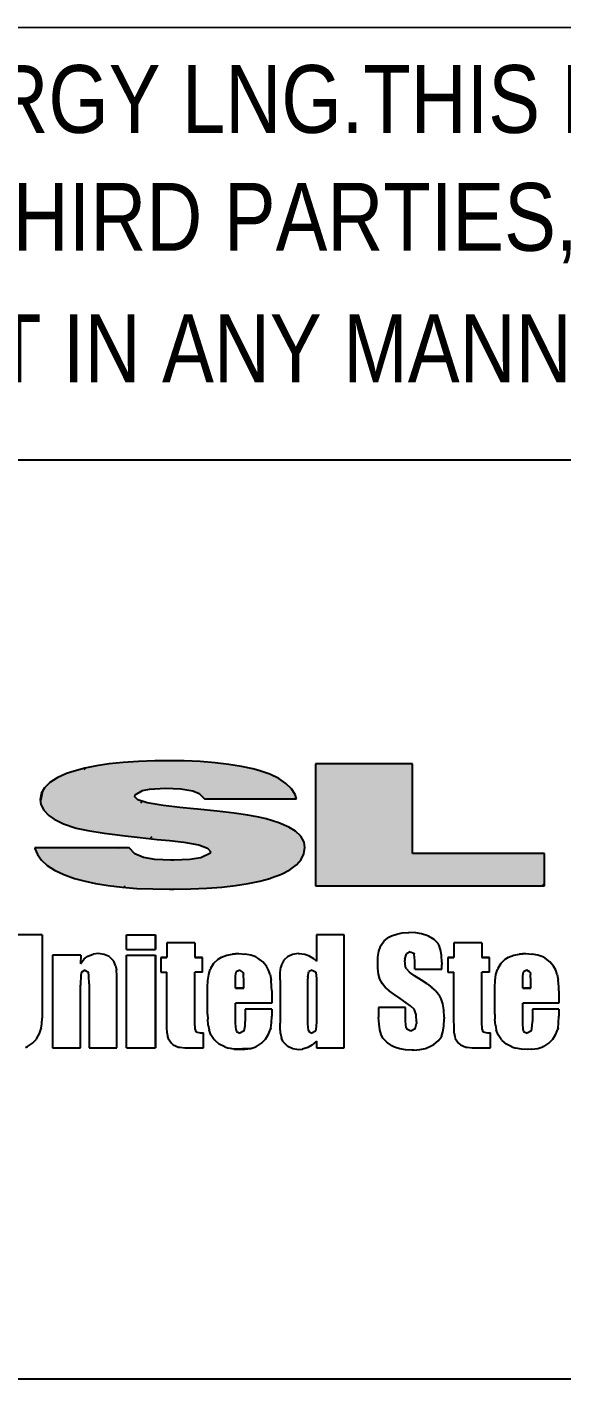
# Model space of a CAD drawing. Header units: millimetres. Extents: x -258 to 337, y -124 to 296.
# Drawn here: x 278.32 to 285.5, y -38.13 to -19.99 of the extents above; entities that cross this region are included whole.
import ezdxf

# ---------------------------------------------------------------- set-up
doc = ezdxf.new("R2010")
doc.units = ezdxf.units.MM
doc.styles.add('Arial Narrow', font='ARIALN.TTF', dxfattribs={"height": 0.2})

# ---------------------------------------------------------------- blocks, each defined once
blk = doc.blocks.new('Unknown-234524341-28315')
at = {"linetype": 'Continuous'}
for points in [[(280.434, -29.84), (280.204, -29.836), (278.556, -30.199)], [(280.204, -29.836), (280.038, -29.838), (278.556, -30.199)], [(280.038, -29.838), (279.819, -29.846), (278.556, -30.199)], [(280.648, -29.848), (280.434, -29.84), (278.556, -30.199)], [(279.819, -29.846), (279.615, -29.859), (278.556, -30.199)], [(280.848, -29.864), (280.648, -29.848), (278.556, -30.199)], [(279.615, -29.859), (279.427, -29.879), (278.556, -30.199)], [(281.031, -29.885), (280.848, -29.864), (278.556, -30.199)], [(279.427, -29.879), (279.255, -29.905), (278.556, -30.199)], [(281.2, -29.912), (281.031, -29.885), (278.556, -30.199)], [(279.255, -29.905), (279.097, -29.937), (278.556, -30.199)], [(281.352, -29.946), (281.2, -29.912), (278.556, -30.199)], [(283.498, -29.878), (282.195, -29.878), (283.498, -31.081)], [(282.195, -29.878), (282.195, -31.515), (283.498, -31.081)], [(279.097, -29.937), (278.954, -29.975), (278.556, -30.199)], [(281.436, -29.968), (281.352, -29.946), (278.556, -30.199)], [(281.58, -30.019), (281.436, -29.968), (278.556, -30.199)], [(278.954, -29.975), (278.853, -30.009), (278.556, -30.199)], [(278.853, -30.009), (278.726, -30.066), (278.556, -30.199)], [(281.702, -30.076), (281.58, -30.019), (278.556, -30.199)], [(278.726, -30.066), (278.627, -30.129), (278.556, -30.199)], [(281.799, -30.14), (281.702, -30.076), (278.556, -30.199)], [(278.513, -30.275), (278.499, -30.357), (278.556, -30.199)], [(278.499, -30.357), (278.509, -30.424), (278.556, -30.199)], [(278.509, -30.424), (278.548, -30.501), (278.556, -30.199)], [(278.548, -30.501), (278.617, -30.573), (278.556, -30.199)], [(281.873, -30.212), (281.799, -30.14), (278.556, -30.199)], [(278.617, -30.573), (278.688, -30.621), (278.556, -30.199)], [(278.688, -30.621), (278.812, -30.682), (278.556, -30.199)], [(278.812, -30.682), (278.968, -30.735), (278.556, -30.199)], [(278.968, -30.735), (278.984, -30.74), (278.556, -30.199)], [(278.984, -30.74), (279.139, -30.772), (278.556, -30.199)], [(279.139, -30.772), (279.356, -30.807), (278.556, -30.199)], [(279.356, -30.807), (279.466, -30.821), (278.556, -30.199)], [(279.466, -30.821), (279.641, -30.844), (278.556, -30.199)], [(279.641, -30.844), (279.842, -30.868), (278.556, -30.199)], [(279.842, -30.868), (280.069, -30.892), (278.556, -30.199)], [(280.069, -30.892), (280.237, -30.909), (278.556, -30.199)], [(280.237, -30.909), (280.427, -30.931), (278.556, -30.199)], [(280.427, -30.931), (280.627, -30.967), (278.556, -30.199)], [(280.627, -30.967), (280.745, -31.008), (278.556, -30.199)], [(280.745, -31.008), (281.738, -31.358), (278.556, -30.199)], [(281.738, -31.358), (281.851, -31.3), (278.556, -30.199)], [(281.851, -31.3), (281.939, -31.235), (278.556, -30.199)], [(281.939, -31.235), (282.002, -31.162), (278.556, -30.199)], [(282.002, -31.162), (282.04, -31.084), (278.556, -30.199)], [(282.04, -31.084), (282.052, -30.999), (278.556, -30.199)], [(282.052, -30.999), (282.042, -30.928), (278.556, -30.199)], [(282.042, -30.928), (282, -30.85), (278.556, -30.199)], [(282, -30.85), (281.928, -30.78), (278.556, -30.199)], [(281.928, -30.78), (281.838, -30.726), (278.556, -30.199)], [(281.838, -30.726), (281.704, -30.668), (278.556, -30.199)], [(281.704, -30.668), (280.148, -30.436), (278.556, -30.199)], [(280.148, -30.436), (279.937, -30.401), (278.556, -30.199)], [(279.937, -30.401), (279.811, -30.362), (278.556, -30.199)], [(279.811, -30.362), (279.769, -30.319), (278.556, -30.199)], [(279.769, -30.319), (279.773, -30.296), (278.556, -30.199)], [(279.773, -30.296), (279.871, -30.234), (278.556, -30.199)], [(279.871, -30.234), (279.967, -30.216), (278.556, -30.199)], [(279.967, -30.216), (280.183, -30.206), (278.556, -30.199)], [(280.183, -30.206), (281.873, -30.212), (278.556, -30.199)], [(280.386, -30.215), (281.873, -30.212), (280.183, -30.206)], [(281.922, -30.29), (281.873, -30.212), (280.386, -30.215)], [(280.548, -30.242), (281.942, -30.349), (280.386, -30.215)], [(281.942, -30.349), (281.922, -30.29), (280.386, -30.215)], [(280.633, -30.275), (281.942, -30.349), (280.548, -30.242)], [(280.705, -30.349), (281.942, -30.349), (280.633, -30.275)], [(280.303, -30.454), (280.148, -30.436), (281.704, -30.668)], [(280.375, -30.462), (280.303, -30.454), (281.704, -30.668)], [(280.558, -30.48), (280.375, -30.462), (281.704, -30.668)], [(280.609, -30.485), (280.558, -30.48), (281.704, -30.668)], [(280.875, -30.514), (280.609, -30.485), (281.704, -30.668)], [(281.102, -30.542), (280.875, -30.514), (281.704, -30.668)], [(281.287, -30.568), (281.102, -30.542), (281.704, -30.668)], [(281.433, -30.593), (281.287, -30.568), (281.704, -30.668)], [(281.534, -30.616), (281.433, -30.593), (281.704, -30.668)], [(279.694, -31.005), (278.427, -31.005), (279.772, -31.084)], [(279.772, -31.084), (278.427, -31.005), (279.884, -31.133)], [(279.884, -31.133), (278.427, -31.005), (280.04, -31.161)], [(278.427, -31.005), (278.429, -31.013), (280.04, -31.161)], [(278.429, -31.013), (278.462, -31.096), (280.04, -31.161)], [(280.785, -31.053), (281.293, -31.485), (280.745, -31.008)], [(281.293, -31.485), (281.446, -31.453), (280.745, -31.008)], [(281.446, -31.453), (281.584, -31.415), (280.745, -31.008)], [(281.584, -31.415), (281.599, -31.41), (280.745, -31.008)], [(281.599, -31.41), (281.738, -31.358), (280.745, -31.008)], [(280.04, -31.161), (278.462, -31.096), (280.253, -31.172)], [(278.462, -31.096), (278.517, -31.173), (280.253, -31.172)], [(280.253, -31.172), (278.517, -31.173), (280.295, -31.172)], [(278.517, -31.173), (278.594, -31.243), (280.295, -31.172)], [(280.295, -31.172), (278.594, -31.243), (280.509, -31.163)], [(278.594, -31.243), (278.693, -31.307), (280.509, -31.163)], [(278.693, -31.307), (278.815, -31.364), (280.509, -31.163)], [(278.815, -31.364), (278.959, -31.415), (280.509, -31.163)], [(280.509, -31.163), (278.959, -31.415), (280.656, -31.14)], [(278.959, -31.415), (279.086, -31.45), (280.656, -31.14)], [(279.086, -31.45), (279.243, -31.484), (280.656, -31.14)], [(279.243, -31.484), (279.413, -31.511), (280.656, -31.14)], [(279.413, -31.511), (279.598, -31.533), (280.656, -31.14)], [(279.598, -31.533), (279.797, -31.549), (280.656, -31.14)], [(279.797, -31.549), (280.01, -31.557), (280.656, -31.14)], [(280.656, -31.14), (280.01, -31.557), (280.776, -31.082)], [(280.01, -31.557), (280.237, -31.561), (280.776, -31.082)], [(280.237, -31.561), (280.292, -31.561), (280.776, -31.082)], [(280.292, -31.561), (280.522, -31.557), (280.776, -31.082)], [(280.522, -31.557), (280.738, -31.547), (280.776, -31.082)], [(280.776, -31.082), (280.738, -31.547), (280.785, -31.053)], [(280.738, -31.547), (280.939, -31.531), (280.785, -31.053)], [(280.939, -31.531), (281.123, -31.511), (280.785, -31.053)], [(281.123, -31.511), (281.293, -31.485), (280.785, -31.053)], [(283.498, -31.081), (282.195, -31.515), (285.268, -31.515)], [(285.268, -31.081), (283.498, -31.081), (285.268, -31.515)]]:
    blk.add_hatch(color=3, dxfattribs=at).paths.add_polyline_path(points)
at = {"color": 7, "linetype": 'Continuous'}
for p, q in [((253.914, -19.998), (321.604, -19.992)), ((242.456, -25.797), (321.641, -25.797)), ((242.459, -25.797), (321.641, -25.797)), ((242.434, -38.132), (321.641, -38.132))]:
    blk.add_line(p, q, dxfattribs=at)
at = {"color": 3, "linetype": 'Continuous'}
for p, q in [((279.255, -29.905), (279.097, -29.937)), ((279.427, -29.879), (279.255, -29.905)), ((279.615, -29.859), (279.427, -29.879)), ((279.819, -29.846), (279.615, -29.859)), ((280.038, -29.838), (279.819, -29.846)), ((280.204, -29.836), (280.038, -29.838)), ((280.434, -29.84), (280.204, -29.836)), ((280.648, -29.848), (280.434, -29.84)), ((280.848, -29.864), (280.648, -29.848)), ((281.031, -29.885), (280.848, -29.864)), ((281.2, -29.912), (281.031, -29.885)), ((281.352, -29.946), (281.2, -29.912)), ((282.195, -29.878), (282.195, -31.515)), ((283.498, -29.878), (282.195, -29.878)), ((283.498, -31.081), (283.498, -29.878)), ((278.726, -30.066), (278.627, -30.129)), ((278.853, -30.009), (278.726, -30.066)), ((278.954, -29.975), (278.853, -30.009)), ((279.097, -29.937), (278.954, -29.975)), ((279.09, -29.954), (279.11, -29.934)), ((281.436, -29.968), (281.352, -29.946)), ((281.58, -30.019), (281.436, -29.968)), ((281.702, -30.076), (281.58, -30.019)), ((281.799, -30.14), (281.702, -30.076)), ((278.513, -30.275), (278.499, -30.357)), ((278.556, -30.199), (278.513, -30.275)), ((278.627, -30.129), (278.556, -30.199)), ((279.773, -30.296), (279.871, -30.234)), ((279.871, -30.234), (279.967, -30.216)), ((279.967, -30.216), (280.183, -30.206)), ((280.183, -30.206), (280.386, -30.215)), ((280.386, -30.215), (280.548, -30.242)), ((280.548, -30.242), (280.633, -30.275)), ((280.633, -30.275), (280.705, -30.349)), ((281.873, -30.212), (281.799, -30.14)), ((281.922, -30.29), (281.873, -30.212)), ((281.942, -30.349), (281.922, -30.29)), ((278.499, -30.357), (278.509, -30.424)), ((278.509, -30.424), (278.548, -30.501)), ((279.769, -30.319), (279.773, -30.296)), ((279.811, -30.362), (279.769, -30.319)), ((279.937, -30.401), (279.811, -30.362)), ((279.851, -30.4), (279.871, -30.38)), ((280.148, -30.436), (279.937, -30.401)), ((280.303, -30.454), (280.148, -30.436)), ((280.375, -30.462), (280.303, -30.454)), ((280.558, -30.48), (280.375, -30.462)), ((280.705, -30.349), (281.942, -30.349)), ((278.548, -30.501), (278.617, -30.573)), ((278.617, -30.573), (278.688, -30.621)), ((278.688, -30.621), (278.812, -30.682)), ((280.609, -30.485), (280.558, -30.48)), ((280.875, -30.514), (280.609, -30.485)), ((281.102, -30.542), (280.875, -30.514)), ((281.287, -30.568), (281.102, -30.542)), ((281.433, -30.593), (281.287, -30.568)), ((281.534, -30.616), (281.433, -30.593)), ((281.704, -30.668), (281.534, -30.616)), ((278.812, -30.682), (278.968, -30.735)), ((278.968, -30.735), (278.984, -30.74)), ((278.984, -30.74), (279.139, -30.772)), ((279.139, -30.772), (279.356, -30.807)), ((279.356, -30.807), (279.466, -30.821)), ((279.466, -30.821), (279.641, -30.844)), ((281.838, -30.726), (281.704, -30.668)), ((281.928, -30.78), (281.838, -30.726)), ((282, -30.85), (281.928, -30.78)), ((279.694, -31.005), (278.427, -31.005)), ((278.427, -31.005), (278.429, -31.013)), ((278.429, -31.013), (278.462, -31.096)), ((279.546, -31.011), (279.552, -31.005)), ((279.641, -30.844), (279.842, -30.868)), ((279.772, -31.084), (279.694, -31.005)), ((279.842, -30.868), (280.069, -30.892)), ((279.975, -30.882), (280.002, -30.855)), ((280.069, -30.892), (280.237, -30.909)), ((280.237, -30.909), (280.427, -30.931)), ((280.427, -30.931), (280.627, -30.967)), ((280.627, -30.967), (280.745, -31.008)), ((280.745, -31.008), (280.785, -31.053)), ((282.042, -30.928), (282, -30.85)), ((282.04, -31.084), (282.052, -30.999)), ((282.052, -30.999), (282.042, -30.928)), ((278.462, -31.096), (278.517, -31.173)), ((278.517, -31.173), (278.594, -31.243)), ((279.884, -31.133), (279.772, -31.084)), ((280.04, -31.161), (279.884, -31.133)), ((280.253, -31.172), (280.04, -31.161)), ((280.295, -31.172), (280.253, -31.172)), ((280.509, -31.163), (280.295, -31.172)), ((280.656, -31.14), (280.509, -31.163)), ((280.776, -31.082), (280.656, -31.14)), ((280.785, -31.053), (280.776, -31.082)), ((281.939, -31.235), (282.002, -31.162)), ((282.002, -31.162), (282.04, -31.084)), ((285.268, -31.081), (283.498, -31.081)), ((285.268, -31.515), (285.268, -31.081)), ((278.594, -31.243), (278.693, -31.307)), ((278.693, -31.307), (278.815, -31.364)), ((278.815, -31.364), (278.959, -31.415)), ((281.599, -31.41), (281.738, -31.358)), ((281.738, -31.358), (281.851, -31.3)), ((281.851, -31.3), (281.939, -31.235)), ((278.959, -31.415), (279.086, -31.45)), ((279.086, -31.45), (279.243, -31.484)), ((279.243, -31.484), (279.413, -31.511)), ((279.413, -31.511), (279.598, -31.533)), ((279.598, -31.533), (279.797, -31.549)), ((279.627, -31.535), (279.645, -31.518)), ((279.797, -31.549), (280.01, -31.557)), ((280.01, -31.557), (280.237, -31.561)), ((280.237, -31.561), (280.292, -31.561)), ((280.292, -31.561), (280.522, -31.557)), ((280.522, -31.557), (280.738, -31.547)), ((280.738, -31.547), (280.939, -31.531)), ((280.939, -31.531), (281.123, -31.511)), ((281.123, -31.511), (281.293, -31.485)), ((281.293, -31.485), (281.446, -31.453)), ((281.446, -31.453), (281.584, -31.415)), ((281.584, -31.415), (281.599, -31.41)), ((282.195, -31.515), (285.268, -31.515)), ((285.238, -31.515), (285.268, -31.485)), ((278.525, -32.174), (278.135, -32.174)), ((278.525, -32.174), (278.525, -33.187)), ((279.659, -32.371), (279.659, -32.174)), ((279.659, -32.174), (280.045, -32.174)), ((280.045, -32.174), (280.045, -32.371)), ((280.045, -32.371), (280.045, -32.174)), ((280.045, -32.174), (280.045, -32.174)), ((280.045, -32.371), (280.045, -32.174)), ((280.575, -32.281), (280.198, -32.281)), ((280.198, -32.281), (280.198, -32.477)), ((280.575, -32.281), (280.575, -32.477)), ((282.582, -32.174), (282.208, -32.174)), ((282.208, -32.174), (282.208, -32.526)), ((282.582, -33.69), (282.582, -32.174)), ((283.075, -32.313), (283.119, -32.254)), ((283.119, -32.254), (283.181, -32.206)), ((283.181, -32.206), (283.217, -32.187)), ((283.217, -32.187), (283.285, -32.163)), ((283.285, -32.163), (283.36, -32.147)), ((283.36, -32.147), (283.446, -32.142)), ((283.454, -32.142), (283.446, -32.142)), ((283.54, -32.146), (283.454, -32.142)), ((283.618, -32.159), (283.54, -32.146)), ((283.688, -32.18), (283.618, -32.159)), ((283.714, -32.191), (283.688, -32.18)), ((283.788, -32.236), (283.714, -32.191)), ((283.84, -32.288), (283.788, -32.236)), ((283.856, -32.316), (283.84, -32.288)), ((284.429, -32.281), (284.054, -32.281)), ((284.054, -32.281), (284.054, -32.477)), ((284.429, -32.281), (284.429, -32.477)), ((279.047, -32.447), (278.665, -32.447)), ((278.665, -32.447), (278.665, -33.69)), ((279.047, -32.447), (279.04, -32.561)), ((279.089, -32.497), (279.14, -32.459)), ((279.14, -32.459), (279.211, -32.432)), ((279.276, -32.425), (279.211, -32.432)), ((279.358, -32.435), (279.276, -32.425)), ((279.425, -32.464), (279.358, -32.435)), ((279.425, -32.464), (279.433, -32.471)), ((279.487, -32.528), (279.433, -32.471)), ((279.659, -32.371), (280.045, -32.371)), ((279.659, -33.69), (279.659, -32.447)), ((279.659, -32.447), (280.045, -32.447)), ((280.045, -32.447), (280.045, -33.69)), ((280.045, -33.69), (280.045, -32.447)), ((280.045, -32.447), (280.045, -32.447)), ((280.045, -33.69), (280.045, -32.447)), ((280.934, -32.474), (281.003, -32.447)), ((281.003, -32.447), (281.079, -32.43)), ((281.079, -32.43), (281.162, -32.425)), ((281.079, -32.43), (281.162, -32.425)), ((281.162, -32.425), (281.079, -32.43)), ((281.162, -32.425), (281.248, -32.43)), ((281.162, -32.425), (281.162, -32.425)), ((281.326, -32.445), (281.248, -32.43)), ((281.395, -32.47), (281.326, -32.445)), ((281.423, -32.485), (281.395, -32.47)), ((281.82, -32.47), (281.772, -32.511)), ((281.887, -32.437), (281.82, -32.47)), ((281.966, -32.425), (281.887, -32.437)), ((281.966, -32.425), (281.975, -32.425)), ((281.975, -32.425), (282.053, -32.434)), ((282.053, -32.434), (282.103, -32.45)), ((282.103, -32.45), (282.168, -32.49)), ((283.03, -32.568), (283.034, -32.471)), ((283.034, -32.471), (283.047, -32.392)), ((283.047, -32.392), (283.067, -32.329)), ((283.067, -32.329), (283.075, -32.313)), ((283.396, -32.5), (283.415, -32.428)), ((283.467, -32.399), (283.415, -32.428)), ((283.467, -32.399), (283.514, -32.42)), ((283.514, -32.42), (283.519, -32.433)), ((283.527, -32.52), (283.519, -32.433)), ((283.873, -32.372), (283.856, -32.316)), ((283.885, -32.447), (283.873, -32.372)), ((283.89, -32.542), (283.885, -32.447)), ((284.788, -32.474), (284.857, -32.447)), ((284.857, -32.447), (284.934, -32.43)), ((284.934, -32.43), (285.016, -32.425)), ((284.934, -32.43), (285.016, -32.425)), ((285.016, -32.425), (284.934, -32.43)), ((285.016, -32.425), (285.103, -32.43)), ((285.016, -32.425), (285.016, -32.425)), ((285.18, -32.445), (285.103, -32.43)), ((285.249, -32.47), (285.18, -32.445)), ((285.277, -32.485), (285.249, -32.47)), ((279.04, -32.561), (279.089, -32.497)), ((279.04, -32.561), (279.04, -32.561)), ((279.1, -32.645), (279.051, -32.676)), ((279.1, -32.645), (279.147, -32.672)), ((279.512, -32.585), (279.487, -32.528)), ((279.512, -32.585), (279.522, -32.644)), ((279.528, -32.724), (279.522, -32.644)), ((280.118, -32.477), (280.118, -32.673)), ((280.118, -32.477), (280.118, -32.477)), ((280.118, -32.477), (280.198, -32.477)), ((280.198, -32.477), (280.118, -32.477)), ((280.198, -32.477), (280.118, -32.477)), ((280.676, -32.477), (280.575, -32.477)), ((280.575, -32.477), (280.676, -32.477)), ((280.575, -32.477), (280.676, -32.477)), ((280.676, -32.673), (280.676, -32.477)), ((280.676, -32.477), (280.676, -32.477)), ((280.763, -32.705), (280.782, -32.637)), ((280.79, -32.619), (280.782, -32.637)), ((280.79, -32.619), (280.832, -32.554)), ((280.832, -32.554), (280.888, -32.501)), ((280.888, -32.501), (280.934, -32.474)), ((281.179, -32.645), (281.131, -32.668)), ((281.221, -32.672), (281.179, -32.645)), ((281.488, -32.533), (281.423, -32.485)), ((281.537, -32.591), (281.488, -32.533)), ((281.566, -32.645), (281.537, -32.591)), ((281.586, -32.707), (281.566, -32.645)), ((281.722, -32.679), (281.729, -32.606)), ((281.737, -32.576), (281.729, -32.606)), ((281.772, -32.511), (281.737, -32.576)), ((282.149, -32.645), (282.105, -32.666)), ((282.149, -32.645), (282.196, -32.668)), ((282.168, -32.49), (282.208, -32.526)), ((283.031, -32.618), (283.03, -32.568)), ((283.042, -32.699), (283.031, -32.618)), ((283.396, -32.5), (283.396, -32.516)), ((283.405, -32.601), (283.396, -32.516)), ((283.417, -32.629), (283.405, -32.601)), ((283.417, -32.629), (283.458, -32.675)), ((283.527, -32.632), (283.527, -32.52)), ((283.527, -32.632), (283.89, -32.632)), ((283.89, -32.542), (283.89, -32.573)), ((283.89, -32.632), (283.89, -32.573)), ((283.972, -32.477), (283.972, -32.673)), ((283.972, -32.477), (283.972, -32.477)), ((283.972, -32.477), (284.054, -32.477)), ((284.054, -32.477), (283.972, -32.477)), ((284.054, -32.477), (283.972, -32.477)), ((284.53, -32.477), (284.429, -32.477)), ((284.429, -32.477), (284.53, -32.477)), ((284.429, -32.477), (284.53, -32.477)), ((284.53, -32.673), (284.53, -32.477)), ((284.53, -32.477), (284.53, -32.477)), ((284.618, -32.705), (284.637, -32.637)), ((284.646, -32.619), (284.637, -32.637)), ((284.646, -32.619), (284.687, -32.554)), ((284.687, -32.554), (284.743, -32.501)), ((284.743, -32.501), (284.788, -32.474)), ((285.034, -32.645), (284.986, -32.668)), ((285.076, -32.672), (285.034, -32.645)), ((285.342, -32.533), (285.277, -32.485)), ((285.392, -32.591), (285.342, -32.533)), ((285.421, -32.645), (285.392, -32.591)), ((285.44, -32.707), (285.421, -32.645)), ((279.043, -32.729), (279.04, -32.827)), ((279.04, -32.827), (279.04, -32.849)), ((279.051, -32.676), (279.043, -32.729)), ((279.152, -32.724), (279.147, -32.672)), ((279.155, -32.829), (279.152, -32.724)), ((279.155, -32.829), (279.155, -33.69)), ((279.53, -32.819), (279.528, -32.724)), ((279.53, -33.69), (279.53, -32.819)), ((280.118, -32.673), (280.198, -32.673)), ((280.198, -33.304), (280.198, -32.673)), ((280.575, -33.339), (280.575, -32.673)), ((280.676, -32.673), (280.575, -32.673)), ((280.746, -32.876), (280.751, -32.784)), ((280.751, -32.784), (280.763, -32.705)), ((281.122, -32.798), (281.123, -32.728)), ((281.122, -32.888), (281.122, -32.798)), ((281.123, -32.728), (281.131, -32.668)), ((281.221, -32.672), (281.227, -32.703)), ((281.232, -32.798), (281.227, -32.703)), ((281.232, -32.888), (281.232, -32.798)), ((281.586, -32.707), (281.599, -32.781)), ((281.606, -32.868), (281.599, -32.781)), ((281.719, -32.778), (281.722, -32.679)), ((281.719, -32.778), (281.719, -33.36)), ((282.093, -32.736), (282.105, -32.666)), ((282.093, -32.736), (282.093, -32.76)), ((282.093, -33.368), (282.093, -32.76)), ((282.196, -32.668), (282.199, -32.676)), ((282.199, -32.676), (282.208, -32.76)), ((282.208, -32.76), (282.208, -33.335)), ((283.061, -32.766), (283.042, -32.699)), ((283.093, -32.83), (283.061, -32.766)), ((283.14, -32.888), (283.093, -32.83)), ((283.526, -32.722), (283.458, -32.675)), ((283.617, -32.779), (283.526, -32.722)), ((283.695, -32.832), (283.617, -32.779)), ((283.695, -32.832), (283.759, -32.881)), ((283.972, -32.673), (284.054, -32.673)), ((284.054, -33.304), (284.054, -32.673)), ((284.429, -33.339), (284.429, -32.673)), ((284.53, -32.673), (284.429, -32.673)), ((284.602, -32.876), (284.606, -32.784)), ((284.606, -32.784), (284.618, -32.705)), ((284.977, -32.798), (284.978, -32.728)), ((284.977, -32.888), (284.977, -32.798)), ((284.978, -32.728), (284.986, -32.668)), ((285.076, -32.672), (285.082, -32.703)), ((285.086, -32.798), (285.082, -32.703)), ((285.086, -32.888), (285.086, -32.798)), ((285.44, -32.707), (285.454, -32.781)), ((285.461, -32.868), (285.454, -32.781)), ((279.04, -33.69), (279.04, -32.849)), ((280.746, -33.238), (280.746, -32.876)), ((281.122, -32.888), (281.122, -32.888)), ((281.122, -32.888), (281.232, -32.888)), ((281.232, -32.888), (281.122, -32.888)), ((281.232, -32.888), (281.122, -32.888)), ((281.607, -32.926), (281.606, -32.868)), ((281.607, -32.926), (281.607, -33.09)), ((283.14, -32.888), (283.14, -32.889)), ((283.14, -32.889), (283.183, -32.924)), ((283.247, -32.971), (283.183, -32.924)), ((283.333, -33.029), (283.247, -32.971)), ((283.809, -32.926), (283.759, -32.881)), ((283.809, -32.926), (283.846, -32.967)), ((283.855, -32.979), (283.846, -32.967)), ((283.883, -33.032), (283.855, -32.979)), ((284.602, -33.238), (284.602, -32.876)), ((284.977, -32.888), (284.977, -32.888)), ((284.977, -32.888), (285.086, -32.888)), ((285.086, -32.888), (284.977, -32.888)), ((285.086, -32.888), (284.977, -32.888)), ((285.462, -32.926), (285.461, -32.868)), ((285.462, -32.926), (285.462, -33.09)), ((278.525, -33.187), (278.524, -33.289)), ((281.122, -33.359), (281.122, -33.09)), ((281.607, -33.09), (281.122, -33.09)), ((281.607, -33.17), (281.252, -33.17)), ((281.252, -33.17), (281.252, -33.335)), ((281.607, -33.17), (281.607, -33.262)), ((283.405, -33.146), (283.042, -33.146)), ((283.042, -33.146), (283.042, -33.246)), ((283.412, -33.083), (283.333, -33.029)), ((283.405, -33.331), (283.405, -33.146)), ((283.477, -33.132), (283.412, -33.083)), ((283.477, -33.132), (283.515, -33.167)), ((283.515, -33.167), (283.525, -33.18)), ((283.545, -33.244), (283.525, -33.18)), ((283.904, -33.1), (283.883, -33.032)), ((283.917, -33.181), (283.904, -33.1)), ((283.922, -33.276), (283.917, -33.181)), ((284.977, -33.359), (284.977, -33.09)), ((285.462, -33.09), (284.977, -33.09)), ((285.462, -33.17), (285.107, -33.17)), ((285.107, -33.17), (285.107, -33.335)), ((285.462, -33.17), (285.462, -33.262)), ((278.514, -33.427), (278.52, -33.369)), ((278.52, -33.369), (278.524, -33.289)), ((280.199, -33.41), (280.198, -33.304)), ((280.579, -33.442), (280.575, -33.339)), ((280.746, -33.238), (280.748, -33.303)), ((280.754, -33.385), (280.748, -33.303)), ((281.128, -33.449), (281.122, -33.359)), ((281.25, -33.394), (281.252, -33.335)), ((281.595, -33.426), (281.604, -33.355)), ((281.604, -33.355), (281.607, -33.262)), ((281.719, -33.413), (281.719, -33.36)), ((282.1, -33.455), (282.093, -33.368)), ((282.208, -33.335), (282.206, -33.404)), ((283.042, -33.246), (283.043, -33.281)), ((283.048, -33.371), (283.043, -33.281)), ((283.059, -33.446), (283.048, -33.371)), ((283.413, -33.421), (283.405, -33.331)), ((283.533, -33.433), (283.551, -33.361)), ((283.551, -33.341), (283.545, -33.244)), ((283.551, -33.341), (283.551, -33.361)), ((283.919, -33.398), (283.923, -33.301)), ((283.922, -33.276), (283.923, -33.301)), ((284.055, -33.41), (284.054, -33.304)), ((284.433, -33.442), (284.429, -33.339)), ((284.602, -33.238), (284.603, -33.303)), ((284.61, -33.385), (284.603, -33.303)), ((284.982, -33.449), (284.977, -33.359)), ((285.105, -33.394), (285.107, -33.335)), ((285.451, -33.426), (285.459, -33.355)), ((285.459, -33.355), (285.462, -33.262)), ((278.449, -33.57), (278.492, -33.498)), ((278.492, -33.498), (278.514, -33.429)), ((278.514, -33.427), (278.514, -33.429)), ((280.203, -33.49), (280.199, -33.41)), ((280.203, -33.49), (280.209, -33.539)), ((280.209, -33.539), (280.216, -33.564)), ((280.579, -33.442), (280.587, -33.474)), ((280.587, -33.474), (280.648, -33.488)), ((280.648, -33.488), (280.691, -33.489)), ((280.691, -33.69), (280.691, -33.489)), ((280.754, -33.385), (280.767, -33.449)), ((280.792, -33.516), (280.767, -33.449)), ((280.837, -33.581), (280.792, -33.516)), ((281.128, -33.449), (281.134, -33.468)), ((281.134, -33.468), (281.18, -33.492)), ((281.237, -33.459), (281.18, -33.492)), ((281.237, -33.459), (281.25, -33.394)), ((281.526, -33.571), (281.566, -33.507)), ((281.566, -33.507), (281.593, -33.439)), ((281.595, -33.426), (281.593, -33.439)), ((281.725, -33.498), (281.719, -33.413)), ((281.725, -33.498), (281.737, -33.559)), ((281.76, -33.608), (281.737, -33.559)), ((282.1, -33.455), (282.104, -33.468)), ((282.104, -33.468), (282.147, -33.492)), ((282.195, -33.465), (282.147, -33.492)), ((282.206, -33.404), (282.195, -33.465)), ((283.077, -33.509), (283.059, -33.446)), ((283.101, -33.558), (283.077, -33.509)), ((283.152, -33.613), (283.101, -33.558)), ((283.413, -33.421), (283.42, -33.44)), ((283.475, -33.465), (283.42, -33.44)), ((283.533, -33.433), (283.475, -33.465)), ((283.475, -33.465), (283.475, -33.465)), ((283.844, -33.597), (283.885, -33.54)), ((283.887, -33.537), (283.885, -33.54)), ((283.887, -33.537), (283.906, -33.476)), ((283.906, -33.476), (283.919, -33.398)), ((284.058, -33.49), (284.055, -33.41)), ((284.058, -33.49), (284.064, -33.539)), ((284.064, -33.539), (284.07, -33.564)), ((284.433, -33.442), (284.442, -33.474)), ((284.442, -33.474), (284.502, -33.488)), ((284.502, -33.488), (284.546, -33.489)), ((284.546, -33.69), (284.546, -33.489)), ((284.61, -33.385), (284.622, -33.449)), ((284.647, -33.516), (284.622, -33.449)), ((284.691, -33.581), (284.647, -33.516)), ((284.982, -33.449), (284.988, -33.468)), ((284.988, -33.468), (285.035, -33.492)), ((285.093, -33.459), (285.035, -33.492)), ((285.093, -33.459), (285.105, -33.394)), ((285.38, -33.571), (285.422, -33.507)), ((285.422, -33.507), (285.448, -33.439)), ((285.451, -33.426), (285.448, -33.439)), ((278.304, -33.683), (278.33, -33.671)), ((278.33, -33.671), (278.395, -33.628)), ((278.395, -33.628), (278.448, -33.571)), ((278.449, -33.57), (278.448, -33.571)), ((278.665, -33.69), (279.04, -33.69)), ((279.155, -33.69), (279.53, -33.69)), ((279.659, -33.69), (280.045, -33.69)), ((280.216, -33.564), (280.26, -33.628)), ((280.26, -33.628), (280.286, -33.649)), ((280.286, -33.649), (280.357, -33.678)), ((280.357, -33.678), (280.374, -33.681)), ((280.374, -33.681), (280.443, -33.687)), ((280.443, -33.687), (280.54, -33.69)), ((280.54, -33.69), (280.691, -33.69)), ((280.837, -33.581), (280.846, -33.592)), ((280.904, -33.64), (280.846, -33.592)), ((280.978, -33.677), (280.904, -33.64)), ((280.978, -33.677), (281.028, -33.693)), ((281.104, -33.707), (281.028, -33.693)), ((281.325, -33.697), (281.104, -33.707)), ((281.325, -33.697), (281.104, -33.707)), ((281.104, -33.707), (281.245, -33.709)), ((281.188, -33.711), (281.104, -33.707)), ((281.104, -33.707), (281.245, -33.709)), ((281.245, -33.709), (281.188, -33.711)), ((281.245, -33.709), (281.325, -33.697)), ((281.325, -33.697), (281.392, -33.676)), ((281.405, -33.67), (281.392, -33.676)), ((281.405, -33.67), (281.471, -33.628)), ((281.471, -33.628), (281.526, -33.571)), ((281.76, -33.608), (281.819, -33.665)), ((281.819, -33.665), (281.822, -33.668)), ((281.822, -33.668), (281.89, -33.7)), ((281.89, -33.7), (281.97, -33.711)), ((281.97, -33.711), (282.019, -33.707)), ((282.094, -33.684), (282.019, -33.707)), ((282.146, -33.653), (282.094, -33.684)), ((282.208, -33.6), (282.146, -33.653)), ((282.208, -33.6), (282.208, -33.69)), ((282.208, -33.69), (282.582, -33.69)), ((283.222, -33.661), (283.152, -33.613)), ((283.256, -33.678), (283.222, -33.661)), ((283.326, -33.701), (283.256, -33.678)), ((283.404, -33.716), (283.326, -33.701)), ((283.489, -33.721), (283.404, -33.716)), ((283.515, -33.721), (283.489, -33.721)), ((283.515, -33.721), (283.596, -33.713)), ((283.596, -33.713), (283.671, -33.696)), ((283.671, -33.696), (283.74, -33.668)), ((283.74, -33.668), (283.782, -33.646)), ((283.782, -33.646), (283.844, -33.597)), ((284.07, -33.564), (284.116, -33.628)), ((284.116, -33.628), (284.141, -33.649)), ((284.141, -33.649), (284.212, -33.678)), ((284.212, -33.678), (284.229, -33.681)), ((284.229, -33.681), (284.298, -33.687)), ((284.298, -33.687), (284.395, -33.69)), ((284.395, -33.69), (284.546, -33.69)), ((284.691, -33.581), (284.701, -33.592)), ((284.758, -33.64), (284.701, -33.592)), ((284.833, -33.677), (284.758, -33.64)), ((284.833, -33.677), (284.883, -33.693)), ((284.959, -33.707), (284.883, -33.693)), ((285.043, -33.711), (284.959, -33.707)), ((285.1, -33.709), (285.043, -33.711)), ((285.1, -33.709), (285.179, -33.697)), ((285.179, -33.697), (285.246, -33.676)), ((285.26, -33.67), (285.246, -33.676)), ((285.26, -33.67), (285.326, -33.628)), ((285.326, -33.628), (285.38, -33.571))]:
    blk.add_line(p, q, dxfattribs=at)
at = {"color": 7, "linetype": 'Continuous', "style": 'Arial Narrow'}
for s, height, p in [('THIS DOCUMENT IS PROPERTY OF QATARENERGY LNG.THIS DRAWING OR MATERIAL DESCRIBED THEREON MAY NOT BE COPIED', 0.909632, (254.124, -21.412)), ('OR DISCLOSED IN ANY FORM OR MEDIUM TO THIRD PARTIES, OR USED FOR OTHER THAN THE PURPOSE FOR WHICH', 0.90963, (254.107, -22.994)), ('IT HAS BEEN PROVIDED, IN WHOLE OR IN PART IN ANY MANNER EXCEPT AS EXPRESSLY PERMITTED BY QATARENERGY LNG.', 0.909632, (254.317, -24.758))]:
    blk.add_text(s, height=height, dxfattribs=at).set_placement(p)

msp = doc.modelspace()

# ---------------------------------------------------------------- block references
msp.add_blockref('Unknown-234524341-28315', (0, 0))

doc.saveas('drawing.dxf')
